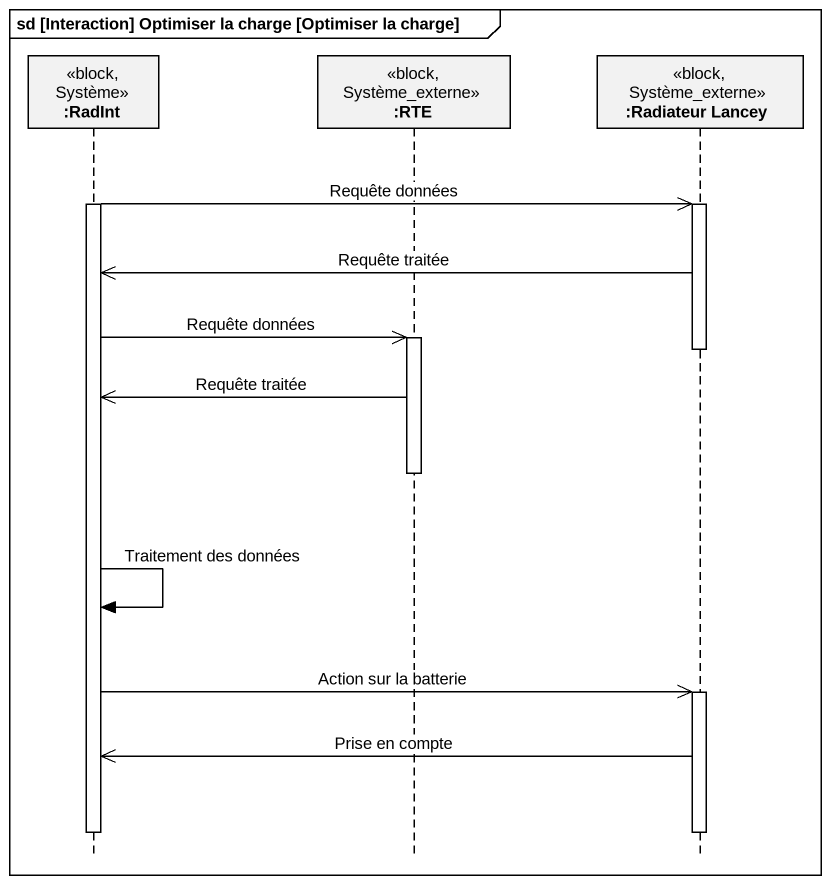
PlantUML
@startuml
mainframe sd [Interaction] Optimiser la charge [Optimiser la charge]
hide footbox
participant ":RadInt" as RadInt <<block, Système>>
participant ":RTE" as RTE <<block, Système_externe>>
participant ":Radiateur Lancey" as Radiateur_Lancey <<block, Système_externe>>

activate RadInt
RadInt ->> Radiateur_Lancey : Requête données
activate Radiateur_Lancey
Radiateur_Lancey ->> RadInt : Requête traitée
RadInt ->> RTE : Requête données
activate RTE
deactivate Radiateur_Lancey
RTE ->> RadInt : Requête traitée
deactivate RTE
RadInt -> RadInt : Traitement des données
RadInt ->> Radiateur_Lancey : Action sur la batterie
activate Radiateur_Lancey
Radiateur_Lancey ->> RadInt : Prise en compte
deactivate Radiateur_Lancey
deactivate RadInt
@enduml
